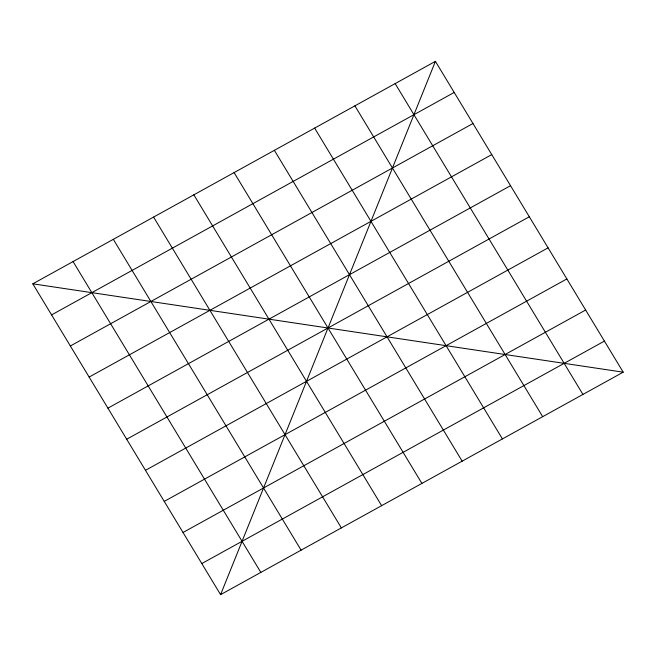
<?xml version="1.0" encoding="UTF-8"?>
<svg xmlns="http://www.w3.org/2000/svg" width="656" height="656" viewBox="0 0 656 656"><rect width="100%" height="100%" fill="white"/><g stroke="black" fill="none" stroke-linecap="round" stroke-linejoin="round"><path stroke-width="0.98" d="M220.58 594.648L435.42 61.352L623.2 372.182L220.58 594.648L32.8 283.818L435.42 61.352M51.578 314.905L454.198 92.439M70.356 345.983L472.976 123.517M89.134 377.069L491.754 154.603M107.912 408.155L510.532 185.681M126.69 439.233L529.31 216.767M145.468 470.319L548.088 247.845M164.246 501.397L566.866 278.931M183.024 532.483L585.644 310.017M201.802 563.561L604.422 341.095M32.8 283.818L623.2 372.182M395.158 83.599L582.938 394.428M354.896 105.846L542.676 416.675M314.634 128.092L502.414 438.921M274.372 150.339L462.152 461.168M234.11 172.585L421.89 483.415M193.848 194.832L381.628 505.661M153.586 217.079L341.366 527.908M113.324 239.325L301.104 550.154M73.062 261.572L260.842 572.401"/></g></svg>
